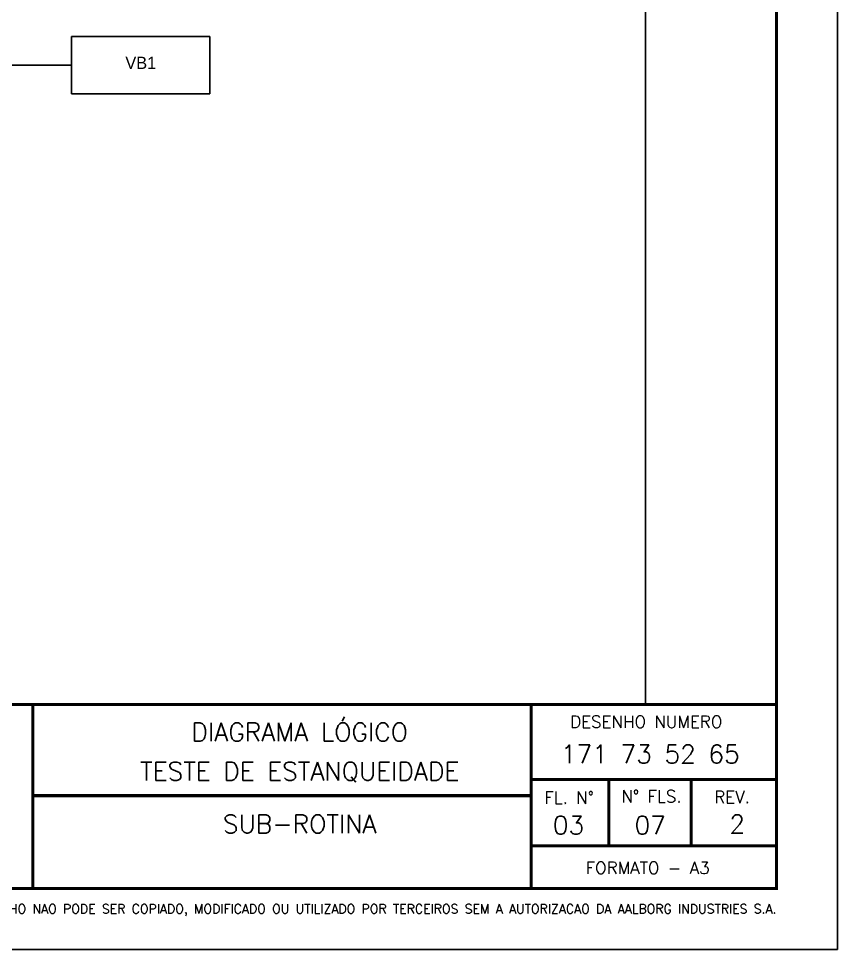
# Model space of a CAD drawing. Header units: feet. Extents: x -46890 to -45898, y -3252 to -1955.
# Drawn here: x -46598.9 to -46464.7, y -2918.2 to -2765.7 of the extents above; entities that cross this region are included whole.
import ezdxf
from ezdxf.enums import TextEntityAlignment as Align

# ---------------------------------------------------------------- set-up
doc = ezdxf.new("R2010")
doc.units = ezdxf.units.FT
doc.header["$MEASUREMENT"] = 0
for name, color, linetype in [('62_FORMATO', 2, 'Continuous'), ('CAMPO', 7, 'Continuous'), ('CONTORNO', 3, 'Continuous'), ('FORMATO', 8, 'Continuous')]:
    doc.layers.add(name, color=color, linetype=linetype)
doc.styles.add('ROMANS', font='romans.shx', dxfattribs={"height": 3})

msp = doc.modelspace()

# ---------------------------------------------------------------- linework, layer by layer
at = {"color": 7, "linetype": 'Continuous'}
for p, q in [((-46496.17, -2632.24), (-46496.17, -2878.13)), ((-46590.25, -2768.68), (-46567.55, -2768.68)), ((-46590.25, -2778.05), (-46567.55, -2778.05))]:
    msp.add_line(p, q, dxfattribs=at)
at = {"layer": '62_FORMATO', "color": 7, "linetype": 'Continuous'}
msp.add_lwpolyline([(-46883.23, -2918.24), (-46464.71, -2918.24), (-46464.71, -2622.28), (-46883.23, -2622.28), (-46883.23, -2918.24)], dxfattribs=at)
at = {"layer": '62_FORMATO', "color": 7, "const_width": 0.498}
msp.add_lwpolyline([(-46474.68, -2632.24), (-46858.32, -2632.24), (-46858.32, -2908.27), (-46474.68, -2908.27)], close=True, dxfattribs=at)
at = {"layer": 'CAMPO', "color": 7, "ltscale": 2}
for p, q in [((-46590.25, -2768.68), (-46590.25, -2778.05)), ((-46567.55, -2768.68), (-46567.55, -2778.05)), ((-46636.29, -2773.37), (-46590.25, -2773.37))]:
    msp.add_line(p, q, dxfattribs=at)
at = {"layer": 'FORMATO', "const_width": 0.5}
for points in [[(-46474.71, -2878.13), (-46626.31, -2878.13)], [(-46596.58, -2893.05), (-46514.92, -2893.05)]]:
    msp.add_lwpolyline(points, dxfattribs=at)
at = {"layer": 'FORMATO'}
for points in [[(-46596.58, -2908.24, 0.5, 0.5, 0), (-46596.58, -2878.13, 0.5, 0.5, 0)], [(-46514.92, -2878.13, 0.5, 0.5, 0), (-46514.92, -2908.24, 0.5, 0.5, 0)], [(-46474.71, -2890.39, 0.5, 0.5, 0), (-46514.92, -2890.39, 0.5, 0.5, 0)], [(-46502.17, -2890.39, 0.5, 0.5, 0), (-46502.17, -2901.29, 0.5, 0.5, 0)], [(-46488.67, -2901.29, 0.5, 0.5, 0), (-46488.67, -2890.39, 0.5, 0.5, 0)], [(-46474.71, -2901.29, 0.5, 0.5, 0), (-46514.92, -2901.29, 0.5, 0.5, 0)]]:
    msp.add_lwpolyline(points, format="xyseb", dxfattribs=at)

# ---------------------------------------------------------------- texts
at = {"layer": 'CAMPO', "color": 7, "ltscale": 2}
msp.add_text('VB1', height=2, dxfattribs=at).set_placement((-46581.41, -2773.97))
at = {"layer": 'CONTORNO', "style": 'ROMANS'}
for s, p in [('DIAGRAMA LÓGICO', (-46552.83, -2884.14)), ('TESTE DE ESTANQUEIDADE', (-46552.83, -2890.55)), ('SUB-ROTINA', (-46552.83, -2899.19)), ('2', (-46481.13, -2899.21)), ('03', (-46508.78, -2899.38)), ('07', (-46495.38, -2899.38))]:
    msp.add_text(s, height=3, dxfattribs=at).set_placement(p, align=Align.CENTER)
at = {"layer": 'CONTORNO', "linetype": 'Continuous', "style": 'ROMANS'}
msp.add_text('171 73 52 65', height=3, dxfattribs=at).set_placement((-46495.37, -2887.73), align=Align.CENTER)
at = {"layer": 'FORMATO', "style": 'ROMANS'}
for s, p in [('DESENHO NUMERO', (-46496.04, -2881.94)), ('FL. N%%D', (-46508.68, -2894.36)), ('N%%D FLS.', (-46495.19, -2894.16)), ('REV.', (-46481.98, -2894.26)), ('FORMATO - A3', (-46495.81, -2905.87))]:
    msp.add_text(s, height=2, dxfattribs=at).set_placement(p, align=Align.CENTER)
msp.add_text('ESTE DESENHO NAO PODE SER COPIADO, MODIFICADO OU UTILIZADO POR TERCEIROS SEM A AUTORIZACAO DA AALBORG INDUSTRIES S.A.', height=1.5, dxfattribs=at).set_placement((-46474.69, -2912.34), align=Align.RIGHT)

doc.saveas('drawing.dxf')
